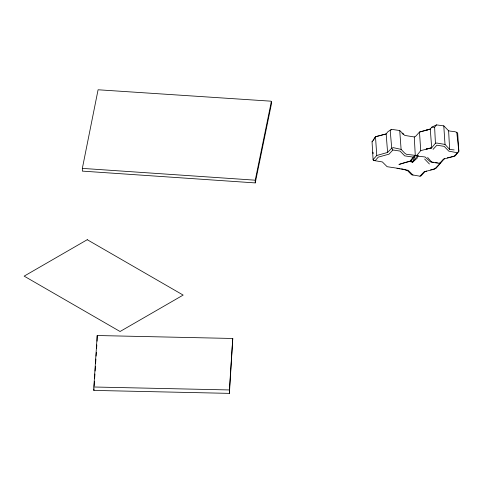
<?xml version="1.0" encoding="UTF-8"?>
<svg xmlns="http://www.w3.org/2000/svg" width="483" height="483" viewBox="0 0 483 483"><rect width="100%" height="100%" fill="white"/><g stroke="black" fill="none" stroke-linecap="round" stroke-linejoin="round"><path stroke-width="0.72" d="M93.847 386.998L97.21 335.522L232.764 338.474L229.401 393.367L93.847 390.409L93.847 386.998L229.401 389.95L232.764 338.474M93.847 390.409L93.944 388.918M94.137 385.935L94.433 381.455M94.626 378.473L94.922 373.999M95.115 371.01L95.405 366.537M95.604 363.554L95.894 359.074M96.093 356.092L96.334 352.361M96.576 348.629L96.823 344.904M97.065 341.173L97.21 335.522M82.345 168.386L98.085 89.772L270.927 101.176L271.319 101.726L271.319 104.455L255.241 182.912L82.345 171.115L82.345 168.386L255.241 180.183L271.319 101.726M405.545 162.348L409.783 161.443L412.591 162.27L415.271 155.363L414.287 136.961L415.495 136.478L419.486 132.052L430.281 129.106L431.796 127.174L436.481 124.886L443.786 125.864L448.61 130.778L449.637 149.422L454.171 149.923M373.305 140.468L375.496 136.737L386.165 133.942L387.861 131.75L391.502 129.329L399.731 130.543L404.778 135.427L414.287 136.961M373.069 159.656L372.043 141.73L375.496 136.737L386.165 133.942L387.595 152.429L376.77 155.49L373.069 159.656L373.407 160.447L382.367 161.938L387.131 166.701L400.057 168.639M404.887 162.56L398.922 164.455L411.154 160.863L415.271 155.363L418.767 155.888M411.154 160.863L412.591 162.27L417.264 156.124L425.058 156.963L430.305 161.829L433.885 162.33M416.702 155.617L420.729 150.624L431.675 147.852L435.425 143.276L434.634 127.258L436.481 124.886M409.783 161.443L413.225 157.12L415.271 155.363L406.517 154.331L404.941 153.377L401.101 149.38L393.247 147.647L391.713 148.196L387.595 152.429M391.502 129.329L390.24 130.863L391.713 148.196L392.866 149.99L400.015 151.076L404.712 155.864L413.225 157.12M444.511 158.593L435.889 168.489L430.516 169.919M427.606 157.446L431.874 162.276L439.639 163.381L443.442 159.1L454.147 156.353L458.85 151.27L457.667 133.018C455.191 130.851 451.557 131.726 448.61 130.778M433.046 149.374L436.843 145.202L444.191 146.367L448.822 151.155L457.371 152.749M392.866 149.99L389.038 154.143L378.267 157.132L375.164 160.67L373.407 160.447M403.601 169.237L407.592 170.686L411.613 174.761L419.975 176.204L424.183 171.749L434.416 169.195L440.333 163.23L438.902 163.031M412.591 162.27L417.3 158.019L417.264 156.124M426.664 171.073L424.805 171.767L421.007 175.884L419.975 176.204M431.675 147.852L426.199 149.084L431.675 147.852L430.281 129.106L419.486 132.052L420.729 150.624M424.509 130.633L430.281 129.106M447.264 157.893L450.017 157.186M450.681 157.011L455.33 155.822L458.85 151.27L456.743 132.257M439.639 163.381L440.333 163.23M435.425 143.276L436.831 143.04L445.012 144.429L449.637 149.422M372.043 141.73L372.568 141.712M431.796 127.174L434.634 127.258M435.322 162.529L437.465 162.831M401.494 168.857L402.931 169.068M396.984 168.326L408.201 170.324L412.995 175.124M424.642 158.992L429.441 163.997M399.731 130.543L401.101 149.38M375.496 136.737L376.77 155.49M443.786 125.864L445.012 144.429M373.039 152.199L373.105 153.703M255.241 180.183L255.241 182.912M229.401 389.95L229.401 393.367M87.242 239.707L24.15 276.131L120.068 331.507L183.16 295.083L87.242 239.707M403.432 134.226L402.152 133.417L403.432 134.226"/></g></svg>
